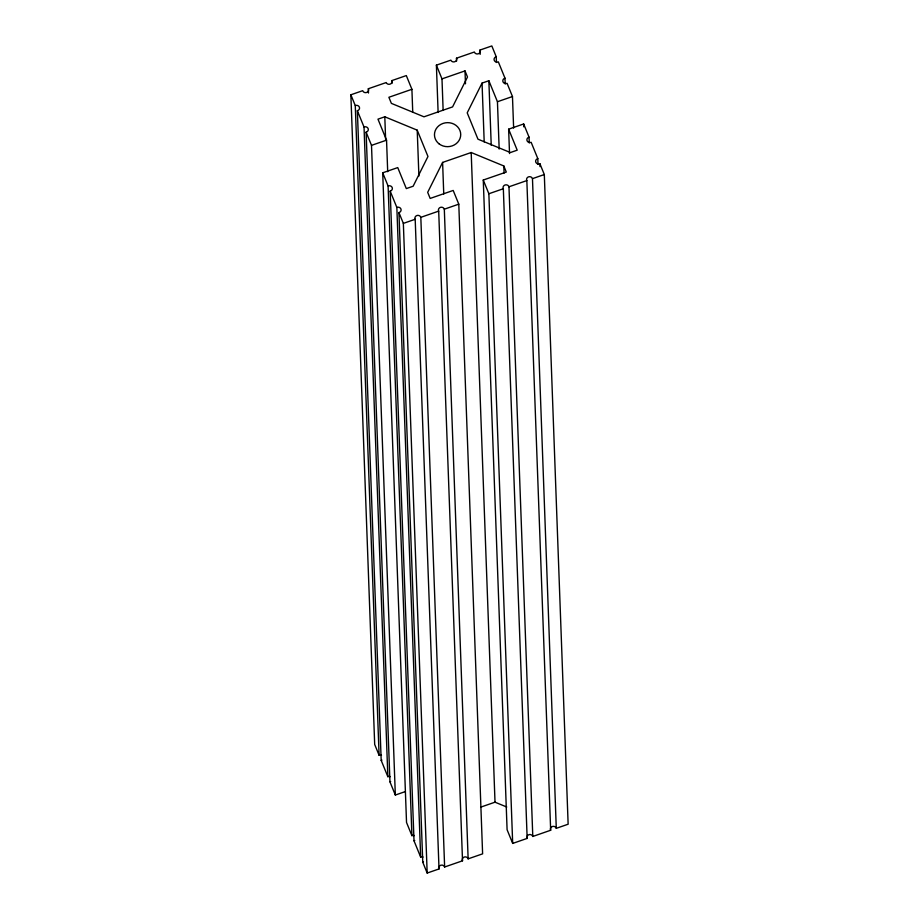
<?xml version="1.0" encoding="UTF-8"?>
<svg xmlns="http://www.w3.org/2000/svg" width="919" height="919" viewBox="0 0 919 919"><rect width="100%" height="100%" fill="white"/><g stroke="black" fill="none" stroke-linecap="round" stroke-linejoin="round"><path stroke-width="1.38" d="M499.178 149.062L497.443 101.733L488.862 80.734L482.05 83.101L467.208 112.842L477.96 139.171L510.39 152.543L517.202 150.176L508.632 129.177L523.669 123.962L529.057 137.172L529.264 142.905M529.057 137.172A3.01 2.746 -2.1 0 0 527.081 140.779A3.01 2.746 -2.1 0 0 531.148 142.296L537.81 158.608A3.01 2.746 -2.1 0 0 535.823 162.215A3.01 2.746 -2.1 0 0 539.901 163.731L544.312 174.541L532.469 178.642A3.01 2.746 -2.1 0 0 528.528 176.862A3.01 2.746 -2.1 0 0 526.84 180.595L508.965 186.787A3.01 2.746 -2.1 0 0 505.025 184.995A3.01 2.746 -2.1 0 0 503.336 188.74L527.161 838.404L512.687 843.424L507.093 829.708L483.268 180.032L506.289 172.06L503.807 165.96L471.194 152.52L442.602 162.422L427.68 192.335L430.172 198.435L453.193 190.451L458.788 204.167L482.613 853.843L468.139 858.851A3.01 2.746 -2.1 0 0 464.198 857.071A3.01 2.746 -2.1 0 0 462.521 860.804L444.635 866.996A3.01 2.746 -2.1 0 0 438.765 867.479M381.5 755.211A3.01 2.746 -2.1 0 0 379.099 755.269L374.688 744.459L350.863 94.783L362.718 90.682A3.01 2.746 -2.1 0 0 366.658 92.474A3.01 2.746 -2.1 0 0 368.335 88.741L386.21 82.549A3.01 2.746 -2.1 0 0 390.07 84.134A3.01 2.746 -2.1 0 0 391.85 80.596L406.313 75.576L411.907 89.292L412.746 112.244M438.122 112.486L436.387 65.157L450.85 60.149A3.01 2.746 -2.1 0 0 454.721 61.745A3.01 2.746 -2.1 0 0 456.49 58.196L474.365 52.004A3.01 2.746 -2.1 0 0 478.294 53.796A3.01 2.746 -2.1 0 0 479.982 50.051L491.826 45.95L496.237 56.76L496.455 62.492M411.907 89.292L388.886 97.276L391.379 103.376L423.981 116.816L452.585 106.903L467.495 77.001L465.003 70.901L441.982 78.873L443.142 110.429M414.32 835.612A3.01 2.746 -2.1 0 0 411.919 835.67L406.531 822.471L382.706 172.806L397.743 167.591L406.313 188.59L413.136 186.235L427.967 156.494L417.215 130.165L384.797 116.793L377.973 119.16L386.543 140.159L387.703 171.715M405.359 791.569L395.331 795.038L371.506 145.363L386.543 140.159M497.443 101.733L512.469 96.529L507.081 83.33A3.01 2.746 -2.1 0 1 503.003 81.814A3.01 2.746 -2.1 0 1 504.99 78.195L498.339 61.883A3.01 2.746 -2.1 0 1 494.261 60.378A3.01 2.746 -2.1 0 1 496.237 56.76M415.193 219.273L439.018 868.949L427.174 873.05L403.349 223.386L415.193 219.273A3.01 2.746 -2.1 0 1 416.881 215.54A3.01 2.746 -2.1 0 1 420.822 217.332L438.696 211.129A3.01 2.746 -2.1 0 1 440.373 207.395A3.01 2.746 -2.1 0 1 444.314 209.187L458.788 204.167M512.687 843.424L488.862 193.748L503.336 188.74M480.717 807.135L495.019 802.184L506.76 807.02M527.115 836.21A3.01 2.746 -2.1 0 1 532.79 836.462L550.665 830.259A3.01 2.746 -2.1 0 1 552.342 826.526A3.01 2.746 -2.1 0 1 556.282 828.318L568.137 824.217L544.312 174.541M436.387 65.157L441.982 78.873M483.268 180.032L488.862 193.748M350.863 94.783L355.274 105.593L379.099 755.269M355.274 105.593A3.01 2.746 -2.1 0 1 359.352 107.109A3.01 2.746 -2.1 0 1 357.365 110.728L364.027 127.029L387.852 776.704A3.01 2.746 -2.1 0 1 390.253 776.647M364.027 127.029A3.01 2.746 -2.1 0 1 368.105 128.545A3.01 2.746 -2.1 0 1 366.118 132.164L371.506 145.363M382.706 172.806L388.094 186.006L411.919 835.67M388.094 186.006A3.01 2.746 -2.1 0 1 392.172 187.522A3.01 2.746 -2.1 0 1 390.184 191.141L396.847 207.441L420.661 857.117A3.01 2.746 -2.1 0 1 423.073 857.059M396.847 207.441A3.01 2.746 -2.1 0 1 400.914 208.958A3.01 2.746 -2.1 0 1 398.938 212.576L403.349 223.386M357.365 110.728L381.19 760.392L387.852 776.704M366.118 132.164L389.943 781.828L395.331 795.038M390.184 191.141L414.009 840.805L420.661 857.117M398.938 212.576L422.763 862.24L427.174 873.05M539.901 163.731L540.004 166.603M537.81 158.608L538.017 164.34M532.469 178.642L556.282 828.318M526.84 180.595L550.665 830.259M523.669 123.962L523.773 126.833M512.469 96.529L513.629 128.086M508.632 129.177L509.528 153.553M504.99 78.195L505.197 83.928M508.965 186.787L532.79 836.462M503.807 165.96L504.071 173.128M488.862 80.734L491.228 145.271M482.05 83.101L484.198 141.894M479.982 50.051L480.143 54.359M471.194 152.52L495.019 802.184M465.003 70.901L465.485 83.801M456.49 58.196L456.594 61.068M444.314 209.187L468.139 858.851M442.602 162.422L443.751 193.978M438.696 211.129L462.521 860.804M420.822 217.332L444.635 866.996M417.215 130.165L418.903 176.057M391.85 80.596L391.953 83.457M384.797 116.793L385.635 139.734M368.335 88.741L368.496 93.037M381.948 760.082A3.01 2.746 -2.1 0 1 381.19 760.392M390.69 781.518A3.01 2.746 -2.1 0 1 389.943 781.828M527.161 838.404A3.01 2.746 -2.1 0 1 526.92 837.691M439.018 868.949A3.01 2.746 -2.1 0 1 438.777 868.225M423.51 861.93A3.01 2.746 -2.1 0 1 422.763 862.24M414.756 840.494A3.01 2.746 -2.1 0 1 414.009 840.805M439.225 143.973A13.142 12.016 -2.1 0 0 460.545 136.586A13.142 12.016 -2.1 0 0 443.004 123.433A13.142 12.016 -2.1 0 0 439.225 143.973"/></g></svg>
